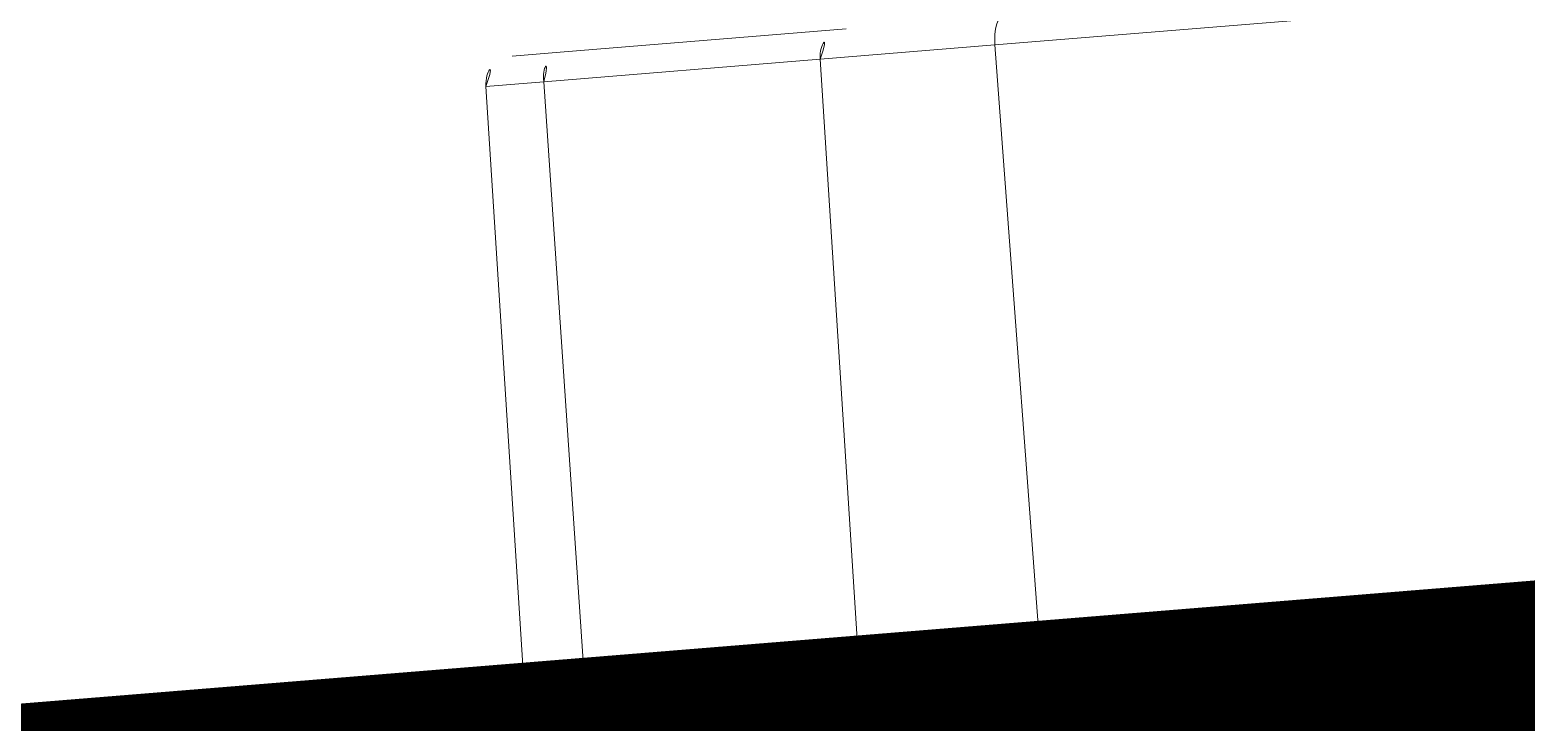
# Model space of a CAD drawing. Header units: metres. Extents: x 1956498 to 1957612, y 2277909 to 2278547.
# Drawn here: x 1957465.3588 to 1957465.4111, y 2278069.4287 to 2278069.4529 of the extents above; entities that cross this region are included whole.
import ezdxf
from ezdxf.enums import TextEntityAlignment as Align

# ---------------------------------------------------------------- set-up
doc = ezdxf.new("R2010")
doc.units = ezdxf.units.M
doc.layers.add('UBS-100-Postes', color=8, linetype='Continuous')
doc.layers.add('UBS_400_DETAIL POSTE HTA TOOLKIT UBS', color=7, linetype='Continuous')
doc.styles.get("Standard").update_dxf_attribs({"font": 'verdana.ttf'})

# ---------------------------------------------------------------- blocks, each defined once
blk = doc.blocks.new('PdL')
at = {"color": 7, "transparency": 33554687, "const_width": 0.05}
blk.add_lwpolyline([(0.099042, 2.32454), (5.098256, 2.322636), (5.096432, -0.259988), (0.097218, -0.258084)], close=True, dxfattribs=at)
at = {"color": 7, "transparency": 33554687}
blk.add_attdef('NUMERO', text='', height=1, dxfattribs=at).set_placement((3.833386, 0.977799), align=Align.MIDDLE_LEFT)
blk = doc.blocks.new('HSI 150 D3.58 PROFIL')
at = {"color": 3, "linetype": 'Continuous', "lineweight": 15}
for p, q in [((-1.017, 86.551), (-37.017, 85.922)), ((-37.017, 85.922), (-37.017, 83.887)), ((-38, 83.09), (-38, 84.922)), ((-37.017, 83.887), (-1.017, 84.387)), ((-37.017, 83.887), (-37.017, 74.199)), ((-38, 73.2), (-38, 83.09)), ((-1.017, 74.828), (-37.017, 74.199)), ((-37.017, 74.199), (-37.017, 68.068)), ((-37.017, 68.068), (-1.017, 68.312)), ((-37.017, 68.068), (-37.017, 41.388))]:
    blk.add_line(p, q, dxfattribs=at)
at = {"color": 3, "linetype": 'Continuous', "lineweight": 15, "flags": 128}
blk.add_lwpolyline([(-38, 67.68), (-37.981, 67.755), (-37.926, 67.827), (-37.835, 67.894), (-37.713, 67.952), (-37.565, 68), (-37.395, 68.037), (-37.21, 68.059), (-37.017, 68.068)], dxfattribs=at)
at = {"color": 3, "linetype": 'Continuous', "lineweight": 15}
for centre, radius, start, end in [((-37, 84.922), 1, 91, 180), ((-37.095, 82.978), 0.912, 85.1193, 172.9523), ((-37, 73.2), 1, 91, 180)]:
    blk.add_arc(centre, radius, start, end, dxfattribs=at)
blk = doc.blocks.new('UBS_PDL C1752')
at = {"xscale": -0.001, "yscale": 0.001, "zscale": 0.001, "rotation": 270}
blk.add_blockref('HSI 150 D3.58 PROFIL', (-1.958979, -1.308879), dxfattribs=at)

msp = doc.modelspace()

# ---------------------------------------------------------------- block references
at = {"layer": 'UBS-100-Postes', "transparency": 33554687, "rotation": 4.67003081057383}
msp.add_blockref('PdL', (1957461.126984, 2278066.727996), dxfattribs=at)
at = {"layer": 'UBS_400_DETAIL POSTE HTA TOOLKIT UBS', "transparency": 33554687, "rotation": 184.6700307831418}
msp.add_blockref('UBS_PDL C1752', (1957463.617512, 2278067.957007), dxfattribs=at)

doc.saveas('drawing.dxf')
